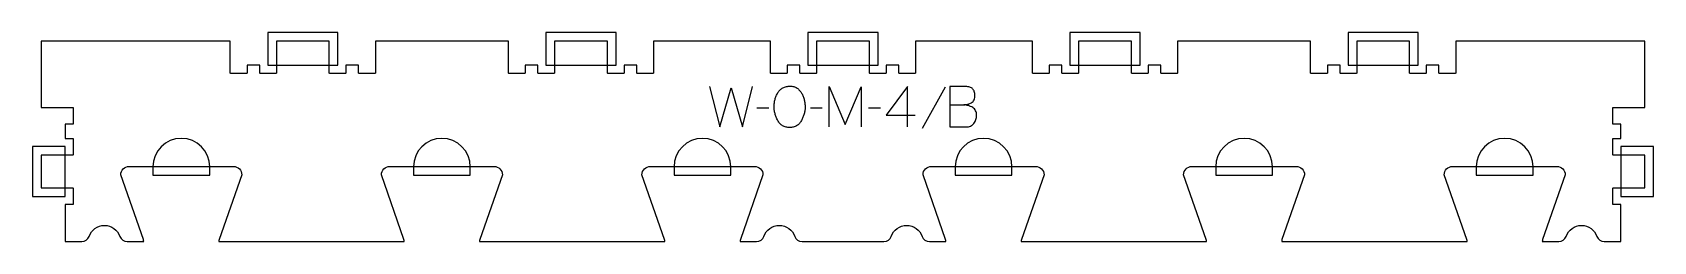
# Model space of a CAD drawing. Extents: x -6 to 1206, y 0 to 156.
import ezdxf

# ---------------------------------------------------------------- set-up
doc = ezdxf.new("R2010")
doc.units = 0
for name, color, linetype in [('1_ANYTOOL_1MMDEEP_LABELS_S', 2, 'CONTINUOUS'), ('4_ANYTOOL_CUTTHROUGH_OUTSI', 5, 'CONTINUOUS'), ('5_ANYTOOL_HALF_MILL_9MM_IN', 3, 'CONTINUOUS')]:
    doc.layers.add(name, color=color, linetype=linetype)

msp = doc.modelspace()

# ---------------------------------------------------------------- linework, layer by layer
at = {"layer": '1_ANYTOOL_1MMDEEP_LABELS_S'}
for p, q in [((676.185704, 115.124663), (658.99999, 84.353234)), ((544.185704, 99.481806), (535.39999, 99.396091)), ((584.214276, 99.481806), (575.428561, 99.396091)), ((627.714276, 99.481806), (618.928561, 99.396091)), ((631.99999, 94.253234), (653.771419, 94.253234))]:
    msp.add_line(p, q, dxfattribs=at)
for points in [[(499.828561, 115.596091), (507.542847, 85.596091), (515.985704, 114.696091), (524.471419, 85.596091), (531.971419, 115.596091)], [(589.357133, 85.596091), (589.357133, 115.596091), (601.357133, 87.224663), (613.357133, 115.46752), (613.357133, 85.596091)], [(647.985704, 85.596091), (648.028561, 115.638949), (631.99999, 94.253234)]]:
    msp.add_lwpolyline(points, dxfattribs=at)
msp.add_lwpolyline([(560.257133, 115.938949, -0.064784), (562.931088, 115.591027, -0.088904), (565.357133, 114.460377, -0.05419), (567.279697, 112.768247, -0.051179), (568.807133, 110.710377, -0.041653), (569.989332, 108.281605, -0.036749), (570.778561, 105.696091, -0.024892), (571.236341, 103.076828, -0.030823), (571.39999, 100.424663, -0.034269), (571.22347, 97.852166, -0.031918), (570.708919, 95.324663, -0.031725), (569.820732, 92.715266, -0.026303), (568.635704, 90.224663, -0.058719), (567.111924, 88.062915, -0.077745), (565.073204, 86.399663, -0.077243), (562.586216, 85.420825, -0.055252), (559.914276, 85.124663, -0.054051), (557.160351, 85.423242, -0.077615), (554.594633, 86.421091, -0.078558), (552.51956, 88.108165, -0.060481), (550.978561, 90.310377, -0.02629), (549.791901, 92.849596, -0.031299), (548.905347, 95.506806, -0.031469), (548.390309, 98.093621, -0.033416), (548.214276, 100.724663, -0.032847), (548.392954, 103.441611, -0.035049), (548.93749, 106.108591, -0.03503), (549.853464, 108.68563, -0.032231), (551.107133, 111.11752, -0.062518), (552.729022, 113.184614, -0.074052), (554.841061, 114.733591, -0.072322), (557.467915, 115.664482, -0.049083)], format="xyb", close=True, dxfattribs=at)
for points in [[(679.614276, 101.924663), (690.157133, 102.053234, 0.046847), (693.105835, 102.529683, 0.060102), (695.878561, 103.61752, 0.086388), (696.985264, 104.487646, 0.076384), (697.758919, 105.669306, 0.070405), (698.256388, 107.357055, 0.036531), (698.385704, 109.124663, 0.031885), (698.294084, 110.559921, 0.051083), (697.967847, 111.955913, 0.053001), (697.45956, 113.042471, 0.064647), (696.714276, 113.978234, 0.064346), (695.740984, 114.703799, 0.050037), (694.62499, 115.191627, 0.048317), (693.180434, 115.50791, 0.029756), (691.69999, 115.596091), (679.614276, 115.596091)], [(679.614276, 115.596091), (679.614276, 85.596091), (689.29999, 85.596091), (691.828561, 85.510377, 0.048381), (693.507455, 85.614293, 0.066146), (695.11249, 86.094306, 0.067079), (696.476253, 86.942976, 0.057042), (697.592847, 88.103234, 0.037099), (698.487519, 89.474475, 0.042913), (699.151776, 90.969306, 0.043052), (699.542936, 92.524953, 0.040094), (699.671419, 94.124663, 0.045096), (699.509047, 95.921279, 0.070597), (698.942847, 97.622877, 0.073303), (698.016869, 98.951916, 0.067093), (696.757133, 99.974663, 0.063103), (693.582623, 101.399609, 0.053716), (690.157133, 102.053234)]]:
    msp.add_lwpolyline(points, format="xyb", dxfattribs=at)
at = {"layer": '4_ANYTOOL_CUTTHROUGH_OUTSI'}
msp.add_lwpolyline([(30.404437, 0, 0.317837), (35.825589, 3.833333, -0.707107), (58.924411, 3.833333, 0.317837), (64.345563, 0), (76.744479, 0, 0.06141), (76.509569, 1.39487), (59.614035, 49.667412, -0.084368), (59.6, 49.75, -0.414214), (65.85, 56), (143.85, 56, -0.414214), (150.1, 49.75, -0.084368), (150.085965, 49.667412), (133.186852, 1.383805, 0.0608), (132.955521, 0), (271.644479, 0, 0.06141), (271.409569, 1.39487), (254.514035, 49.667412, -0.084368), (254.5, 49.75, -0.414214), (260.75, 56), (338.75, 56, -0.414214), (345, 49.75, -0.084368), (344.985965, 49.667412), (328.086852, 1.383805, 0.0608), (327.855521, 0), (466.544479, 0, 0.06141), (466.309569, 1.39487), (449.414035, 49.667412, -0.084368), (449.4, 49.75, -0.414214), (455.65, 56), (533.65, 56, -0.414214), (539.9, 49.75, -0.084368), (539.885965, 49.667412), (522.986852, 1.383805, 0.0608), (522.755521, 0), (535.154437, 0, 0.317837), (540.575589, 3.833333, -0.707107), (563.674411, 3.833333, 0.317837), (569.095563, 0), (630.404437, 0, 0.317837), (635.825589, 3.833333, -0.707107), (658.924411, 3.833333, 0.317837), (664.345563, 0), (676.744479, 0, 0.06141), (676.509569, 1.39487), (659.614035, 49.667412, -0.084368), (659.6, 49.75, -0.414214), (665.85, 56), (743.85, 56, -0.414214), (750.1, 49.75, -0.084368), (750.085965, 49.667412), (733.186852, 1.383805, 0.0608), (732.955521, 0), (871.644479, 0, 0.06141), (871.409569, 1.39487), (854.514035, 49.667412, -0.084368), (854.5, 49.75, -0.414214), (860.75, 56), (938.75, 56, -0.414214), (945, 49.75, -0.084368), (944.985965, 49.667412), (928.086852, 1.383805, 0.0608), (927.855521, 0), (1066.544479, 0, 0.06141), (1066.309569, 1.39487), (1049.414035, 49.667412, -0.084368), (1049.4, 49.75, -0.414214), (1055.65, 56), (1133.65, 56, -0.414214), (1139.9, 49.75, -0.084368), (1139.885965, 49.667412), (1122.986852, 1.383805, 0.0608), (1122.755521, 0), (1135.154437, 0, 0.317837), (1140.575589, 3.833333, -0.317837), (1152.125, 12, -0.317837), (1163.674411, 3.833333, 0.317837), (1169.095563, 0), (1181.5, 0), (1181.5, 27.5), (1175.75, 27.5, -0.414214), (1175.5, 27.75), (1175.5, 39.75, -0.414214), (1175.75, 40), (1199.5, 40), (1199.5, 64.5), (1175.75, 64.5, -0.414214), (1175.5, 64.75), (1175.5, 76.75, -0.414214), (1175.75, 77), (1181.5, 77), (1181.5, 87.5), (1175.75, 87.5, -0.414214), (1175.5, 87.75), (1175.5, 99.75, -0.414214), (1175.75, 100), (1199.5, 100), (1199.5, 149.5), (1058, 149.5), (1058, 125.75, -0.414214), (1057.75, 125.5), (1045.75, 125.5, -0.414214), (1045.5, 125.75), (1045.5, 131.5), (1036, 131.5), (1036, 125.75, -0.414214), (1035.75, 125.5), (1023.75, 125.5, -0.414214), (1023.5, 125.75), (1023.5, 149.5), (984, 149.5), (984, 125.75, -0.414214), (983.75, 125.5), (971.75, 125.5, -0.414214), (971.5, 125.75), (971.5, 131.5), (962, 131.5), (962, 125.75, -0.414214), (961.75, 125.5), (949.75, 125.5, -0.414214), (949.5, 125.75), (949.5, 149.5), (850, 149.5), (850, 125.75, -0.414214), (849.75, 125.5), (837.75, 125.5, -0.414214), (837.5, 125.75), (837.5, 131.5), (828, 131.5), (828, 125.75, -0.414214), (827.75, 125.5), (815.75, 125.5, -0.414214), (815.5, 125.75), (815.5, 149.5), (776, 149.5), (776, 125.75, -0.414214), (775.75, 125.5), (763.75, 125.5, -0.414214), (763.5, 125.75), (763.5, 131.5), (754, 131.5), (754, 125.75, -0.414214), (753.75, 125.5), (741.75, 125.5, -0.414214), (741.5, 125.75), (741.5, 149.5), (654, 149.5), (654, 125.75, -0.414214), (653.75, 125.5), (641.75, 125.5, -0.414214), (641.5, 125.75), (641.5, 131.5), (632, 131.5), (632, 125.75, -0.414214), (631.75, 125.5), (619.75, 125.5, -0.414214), (619.5, 125.75), (619.5, 149.5), (580, 149.5), (580, 125.75, -0.414214), (579.75, 125.5), (567.75, 125.5, -0.414214), (567.5, 125.75), (567.5, 131.5), (558, 131.5), (558, 125.75, -0.414214), (557.75, 125.5), (545.75, 125.5, -0.414214), (545.5, 125.75), (545.5, 149.5), (458, 149.5), (458, 125.75, -0.414214), (457.75, 125.5), (445.75, 125.5, -0.414214), (445.5, 125.75), (445.5, 131.5), (436, 131.5), (436, 125.75, -0.414214), (435.75, 125.5), (423.75, 125.5, -0.414214), (423.5, 125.75), (423.5, 149.5), (384, 149.5), (384, 125.75, -0.414214), (383.75, 125.5), (371.75, 125.5, -0.414214), (371.5, 125.75), (371.5, 131.5), (362, 131.5), (362, 125.75, -0.414214), (361.75, 125.5), (349.75, 125.5, -0.414214), (349.5, 125.75), (349.5, 149.5), (250, 149.5), (250, 125.75, -0.414214), (249.75, 125.5), (237.75, 125.5, -0.414214), (237.5, 125.75), (237.5, 131.5), (228, 131.5), (228, 125.75, -0.414214), (227.75, 125.5), (215.75, 125.5, -0.414214), (215.5, 125.75), (215.5, 149.5), (176, 149.5), (176, 125.75, -0.414214), (175.75, 125.5), (163.75, 125.5, -0.414214), (163.5, 125.75), (163.5, 131.5), (154, 131.5), (154, 125.75, -0.414214), (153.75, 125.5), (141.75, 125.5, -0.414214), (141.5, 125.75), (141.5, 149.5), (0, 149.5), (0, 100), (23.75, 100, -0.414214), (24, 99.75), (24, 87.75, -0.414214), (23.75, 87.5), (18, 87.5), (18, 77), (23.75, 77, -0.414214), (24, 76.75), (24, 64.75, -0.414214), (23.75, 64.5), (0, 64.5), (0, 40), (23.75, 40, -0.414214), (24, 39.75), (24, 27.75, -0.414214), (23.75, 27.5), (18, 27.5), (18, 0)], format="xyb", close=True, dxfattribs=at)
at = {"layer": '5_ANYTOOL_HALF_MILL_9MM_IN'}
for points in [[(175.5, 131.5), (216, 131.5), (222, 131.5), (222, 156), (215.74, 156), (175.76, 156), (169.5, 156), (169.5, 131.5)], [(383.5, 131.5), (424, 131.5), (430, 131.5), (430, 156), (423.74, 156), (383.76, 156), (377.5, 156), (377.5, 131.5)], [(579.5, 131.5), (620, 131.5), (626, 131.5), (626, 156), (619.74, 156), (579.76, 156), (573.5, 156), (573.5, 131.5)], [(775.5, 131.5), (816, 131.5), (822, 131.5), (822, 156), (815.74, 156), (775.76, 156), (769.5, 156), (769.5, 131.5)], [(983.5, 131.5), (1024, 131.5), (1030, 131.5), (1030, 156), (1023.74, 156), (983.76, 156), (977.5, 156), (977.5, 131.5)], [(18, 39.5), (18, 65), (18, 71), (-6.5, 71), (-6.5, 64.74), (-6.5, 39.76), (-6.5, 33.5), (18, 33.5)], [(1181.5, 65), (1181.5, 39.5), (1181.5, 33.5), (1199.74, 33.5), (1206, 33.5), (1206, 71), (1199.74, 71), (1181.5, 71)]]:
    msp.add_lwpolyline(points, close=True, dxfattribs=at)
for points in [[(126.1, 55.75, 1), (83.6, 55.75), (83.6, 49.5), (126.1, 49.5)], [(321, 55.75, 1), (278.5, 55.75), (278.5, 49.5), (321, 49.5)], [(515.9, 55.75, 1), (473.4, 55.75), (473.4, 49.5), (515.9, 49.5)], [(726.1, 55.75, 1), (683.6, 55.75), (683.6, 49.5), (726.1, 49.5)], [(921, 55.75, 1), (878.5, 55.75), (878.5, 49.5), (921, 49.5)], [(1115.9, 55.75, 1), (1073.4, 55.75), (1073.4, 49.5), (1115.9, 49.5)]]:
    msp.add_lwpolyline(points, format="xyb", close=True, dxfattribs=at)

doc.saveas('drawing.dxf')
